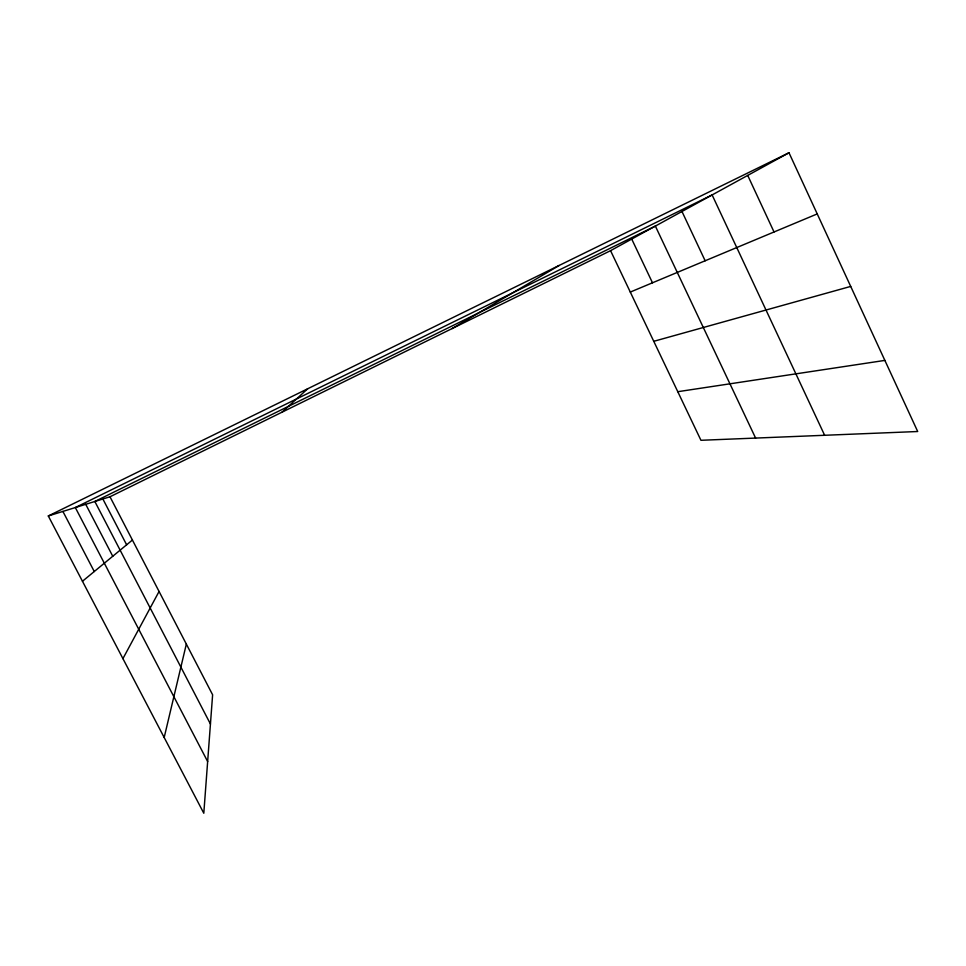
<?xml version="1.0" encoding="UTF-8"?>
<svg xmlns="http://www.w3.org/2000/svg" width="966" height="966" viewBox="0 0 966 966"><rect width="100%" height="100%" fill="white"/><g stroke="black" fill="none" stroke-linecap="round" stroke-linejoin="round"><path stroke-width="1.45" d="M164.184 737.493L186.341 644.081M122.924 658.631L159.064 591.47M281.951 412.216L307.731 388.743M82.46 581.266L132.414 540.03M452.003 328.609L559.121 265.481M610.56 250.665L788.993 152.761L917.7 431.512L700.942 440.291L610.56 250.665L109.991 496.765L48.3 515.965L203.802 813.239L212.617 694.795L109.991 496.765M48.3 515.965L788.993 152.761M630.291 292.07L817.224 213.921M653.765 341.312L850.708 286.419M677.782 391.701L884.868 360.403M207.654 761.546L75.324 507.548L712.123 194.939L824.638 435.28M62.899 511.425L94.27 571.522M102.867 498.987L126.631 544.8M210.443 724.029L94.837 501.475L655.359 226.08L755.605 438.081M85.733 504.312L112.756 556.259M631.716 239.049L652.485 282.796M681.972 211.482L705.156 260.772M747.72 175.414L774.032 231.973"/></g></svg>
